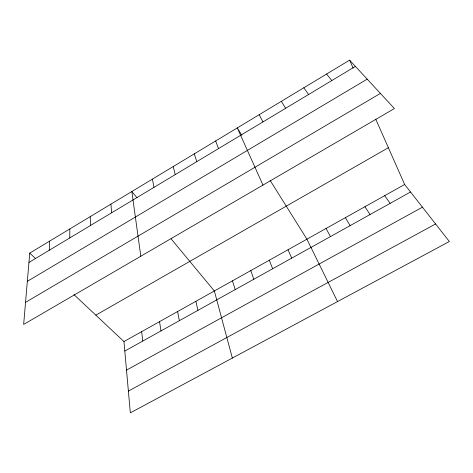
<?xml version="1.0" encoding="UTF-8"?>
<svg xmlns="http://www.w3.org/2000/svg" width="473" height="473" viewBox="0 0 473 473"><rect width="100%" height="100%" fill="white"/><g stroke="black" fill="none" stroke-linecap="round" stroke-linejoin="round"><path stroke-width="0.71" d="M69.785 237.925L69.827 228.938M49.245 250.258L49.665 241.1M29.752 253.114L23.65 324.443L394.411 108.548L349.618 60.142L29.752 253.114L35.599 258.601M28.954 262.444L355.4 66.391M27.339 281.34L367.19 79.127M25.542 302.359L380.398 93.412M95.836 315.154L388.374 147.712M123.956 341.559L404.651 184.488L449.35 241.514L130.335 412.858L123.956 341.559L73.965 294.626M124.807 351.049L410.54 192.008M126.51 370.111L422.436 207.18M128.384 391.076L435.598 223.966M136.975 197.72L131.837 191.53L140.812 256.218M171.108 238.859L214.352 290.978L232.349 358.067M326.565 74.048L331.833 80.546M384.667 195.668L390.178 203.343M303.814 87.777L308.579 94.511M364.914 206.725L370.04 214.547M241.886 135.272L237.28 127.911L262.976 185.085M270.113 180.367L306.924 239.178L337.527 301.573M281.352 101.328L285.627 108.299M345.367 217.663L350.132 225.633M326.039 228.477L330.444 236.589M259.174 114.703L262.976 121.904M349.618 60.142L353.165 68.159M375.739 119.161L404.651 184.488M288.01 249.762L291.711 258.146M269.297 260.233L272.661 268.753M215.658 140.954L218.538 148.587M250.791 270.586L253.818 279.236M194.308 153.837L196.744 161.677M232.474 280.838L235.182 289.612M173.224 166.555L175.229 174.596M195.881 301.313L197.951 310.335M152.401 179.119L153.985 187.355M177.612 311.536L179.362 320.682M159.537 321.652L160.98 330.911M141.652 331.662L142.793 341.033M110.907 204.153L111.663 212.773M90.237 216.622L90.591 225.426"/></g></svg>
